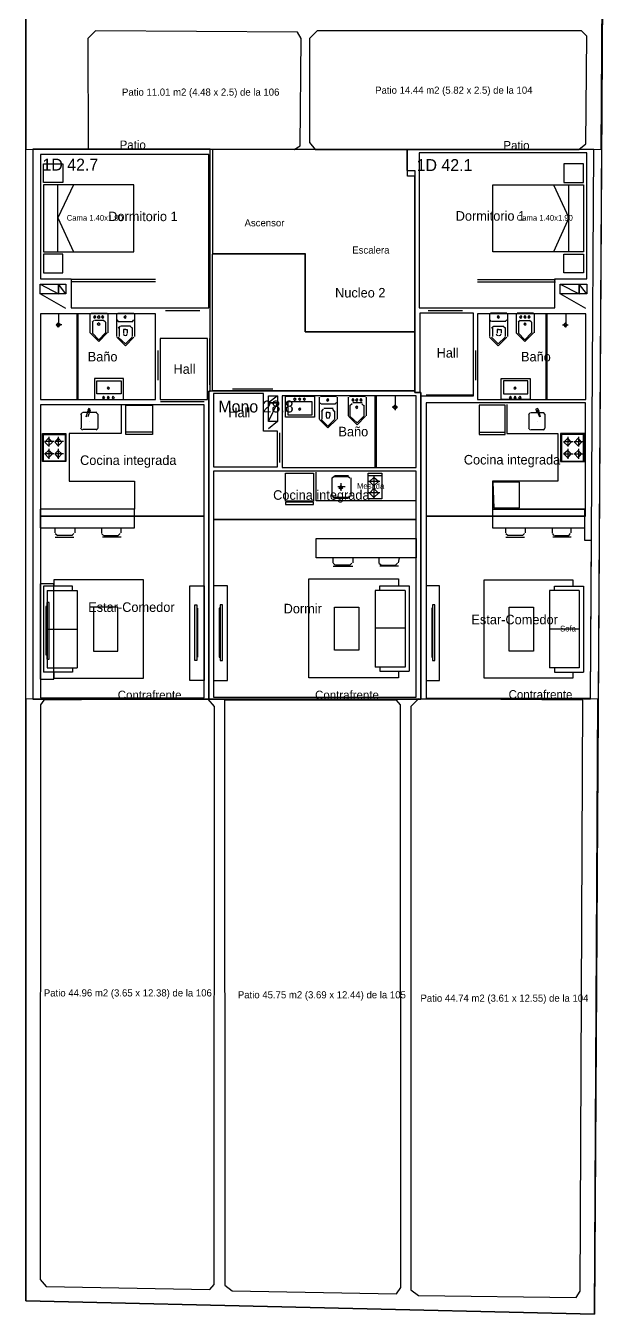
# Model space of a CAD drawing. Header units: metres. Extents: x 0 to 161, y 0 to 49.
# Drawn here: x 0 to 12.22, y 0 to 27 of the extents above; entities that cross this region are included whole.
import ezdxf

# ---------------------------------------------------------------- set-up
doc = ezdxf.new("R2010")
doc.units = ezdxf.units.M
for name, color, linetype in [('Trazo_Cotas', 9, 'Continuous'), ('Trazo_Entrada', 1, 'Continuous'), ('Trazo_Equipamiento', 8, 'Continuous'), ('Trazo_Estancias', 3, 'Continuous'), ('Trazo_Fachada', 30, 'Continuous'), ('Trazo_Medianeras', 8, 'Continuous'), ('Trazo_Nucleos', 252, 'Continuous'), ('Trazo_Pasillo', 9, 'Continuous'), ('Trazo_Patios', 3, 'Continuous'), ('Trazo_Puertas', 1, 'Continuous'), ('Trazo_Terreno', 7, 'Continuous'), ('Trazo_Unidad', 7, 'Continuous'), ('Trazo_Ventanas', 5, 'Continuous')]:
    doc.layers.add(name, color=color, linetype=linetype)

msp = doc.modelspace()

# ---------------------------------------------------------------- linework, layer by layer
at = {"layer": 'Trazo_Cotas'}
for points in [[(1.46, 26.9), (1.3, 26.74), (1.31, 24.43), (5.63, 24.41), (5.76, 24.49), (5.78, 26.74), (5.7, 26.87)], [(6.11, 26.9), (5.95, 26.74), (5.95, 24.56), (6.07, 24.41), (11.6, 24.41), (11.75, 24.53), (11.77, 26.79), (11.66, 26.9)], [(3.55, 12.9), (0.38, 12.87), (0.31, 12.77), (0.3, 0.73), (0.43, 0.58), (3.86, 0.52), (3.95, 0.62), (3.96, 12.74), (3.83, 12.89)], [(4.17, 12.87), (4.18, 0.61), (4.33, 0.49), (7.78, 0.43), (7.87, 0.56), (7.86, 12.77), (7.78, 12.87)], [(8.24, 12.9), (8.08, 12.74), (8.08, 0.51), (8.24, 0.39), (11.55, 0.35), (11.63, 0.48), (11.69, 12.87)]]:
    msp.add_lwpolyline(points, close=True, dxfattribs=at)
at = {"layer": 'Trazo_Entrada'}
for p, q in [((3.86, 19.48), (3.86, 20.45)), ((8.17, 19.48), (8.17, 20.5)), ((5.18, 19.39), (4.34, 19.39))]:
    msp.add_line(p, q, dxfattribs=at)
at = {"layer": 'Trazo_Equipamiento', "color": 9}
for p, q in [((0.67, 22.27), (0.67, 23.67)), ((11.39, 22.27), (11.39, 23.67)), ((0.78, 22.22), (0.37, 22.22)), ((11.29, 22.22), (11.7, 22.22)), ((2.72, 21.69), (0.95, 21.69)), ((2.72, 21.64), (0.95, 21.64)), ((9.48, 21.69), (11.11, 21.69)), ((9.48, 21.64), (11.11, 21.64)), ((0.84, 21.08), (0.3, 21.39)), ((0.84, 21.39), (0.69, 21.59)), ((11.75, 21.08), (11.21, 21.39)), ((11.77, 21.39), (11.61, 21.59)), ((5.28, 19.25), (5.09, 19.1)), ((5.28, 18.71), (5.09, 18.56)), ((0.62, 16.38), (0.62, 16.48)), ((1.03, 16.48), (1.03, 16.38)), ((1.59, 16.48), (1.59, 16.38)), ((2, 16.38), (2, 16.48)), ((10.07, 16.38), (10.07, 16.48)), ((10.48, 16.48), (10.48, 16.38)), ((11.04, 16.48), (11.04, 16.38)), ((11.44, 16.38), (11.44, 16.48)), ((0.62, 16.36), (0.67, 16.32)), ((0.62, 16.29), (1.01, 16.29)), ((0.98, 16.32), (0.67, 16.32)), ((0.97, 16.32), (1.01, 16.36)), ((1.59, 16.36), (1.63, 16.32)), ((2, 16.29), (1.61, 16.29)), ((1.64, 16.32), (1.94, 16.32)), ((1.94, 16.32), (1.98, 16.36)), ((10.07, 16.36), (10.12, 16.32)), ((10.07, 16.29), (10.46, 16.29)), ((10.43, 16.32), (10.12, 16.32)), ((10.42, 16.32), (10.46, 16.36)), ((11.04, 16.36), (11.08, 16.32)), ((11.44, 16.29), (11.06, 16.29)), ((11.09, 16.32), (11.39, 16.32)), ((11.39, 16.32), (11.43, 16.36)), ((6.45, 15.75), (6.45, 15.85)), ((6.45, 15.74), (6.49, 15.7)), ((6.45, 15.68), (6.86, 15.68)), ((6.8, 15.7), (6.5, 15.7)), ((6.8, 15.7), (6.84, 15.74)), ((6.86, 15.85), (6.86, 15.75)), ((7.41, 15.85), (7.41, 15.75)), ((7.41, 15.74), (7.46, 15.7)), ((7.82, 15.68), (7.43, 15.68)), ((7.47, 15.7), (7.77, 15.7)), ((7.76, 15.7), (7.8, 15.74)), ((7.82, 15.75), (7.84, 15.85)), ((0.45, 15.17), (0.45, 13.55)), ((0.45, 15.17), (1.08, 15.17)), ((1.08, 15.17), (1.08, 13.55)), ((7.33, 15.17), (7.33, 13.56)), ((7.96, 15.17), (7.33, 15.17)), ((7.96, 15.17), (7.96, 13.56)), ((10.99, 15.17), (10.99, 13.55)), ((11.61, 15.17), (10.99, 15.17)), ((11.61, 15.17), (11.61, 13.55)), ((0.45, 14.36), (1.08, 14.36)), ((7.96, 14.38), (7.33, 14.38)), ((11.61, 14.36), (10.99, 14.36)), ((0.45, 13.55), (1.08, 13.55)), ((0.98, 13.55), (0.98, 13.46)), ((7.96, 13.56), (7.33, 13.56)), ((7.43, 13.56), (7.43, 13.48)), ((11.61, 13.55), (10.99, 13.55)), ((11.09, 13.55), (11.09, 13.46)), ((0.98, 13.46), (0.37, 13.46)), ((7.43, 13.48), (8.04, 13.48)), ((11.09, 13.46), (11.7, 13.46))]:
    msp.add_line(p, q, dxfattribs=at)
at = {"layer": 'Trazo_Equipamiento', "color": 8}
for p, q in [((0.69, 20.98), (0.69, 20.69)), ((1.08, 19.17), (1.08, 20.98)), ((1.1, 19.17), (1.1, 20.98)), ((1.37, 20.98), (1.71, 20.98)), ((1.37, 20.96), (1.37, 20.96)), ((1.43, 20.83), (1.39, 20.79)), ((1.64, 20.83), (1.44, 20.83)), ((1.67, 20.79), (1.63, 20.83)), ((1.71, 20.96), (1.71, 20.96)), ((1.72, 20.93), (1.72, 20.93)), ((1.91, 20.84), (1.94, 20.81)), ((1.93, 20.98), (2.27, 20.98)), ((1.93, 20.96), (1.93, 20.96)), ((1.94, 20.81), (2.25, 20.81)), ((2.24, 20.81), (2.27, 20.84)), ((2.27, 20.96), (2.27, 20.96)), ((2.28, 20.96), (2.28, 20.78)), ((2.28, 20.85), (2.28, 20.85)), ((9.73, 20.96), (9.73, 20.78)), ((9.73, 20.85), (9.73, 20.85)), ((9.73, 20.84), (9.76, 20.81)), ((10.09, 20.98), (9.75, 20.98)), ((9.75, 20.96), (9.75, 20.96)), ((10.07, 20.81), (9.77, 20.81)), ((10.06, 20.81), (10.09, 20.84)), ((10.09, 20.96), (10.09, 20.96)), ((10.29, 20.93), (10.29, 20.93)), ((10.65, 20.98), (10.31, 20.98)), ((10.31, 20.96), (10.31, 20.96)), ((10.37, 20.83), (10.33, 20.79)), ((10.38, 20.83), (10.58, 20.83)), ((10.61, 20.79), (10.57, 20.83)), ((10.65, 20.96), (10.65, 20.96)), ((10.92, 19.17), (10.92, 20.98)), ((10.94, 19.17), (10.94, 20.98)), ((11.33, 20.98), (11.33, 20.69)), ((0.76, 20.74), (0.64, 20.74)), ((1.35, 20.57), (1.35, 20.57)), ((1.4, 20.79), (1.4, 20.57)), ((1.67, 20.79), (1.67, 20.57)), ((1.72, 20.57), (1.72, 20.57)), ((1.99, 20.71), (1.94, 20.67)), ((1.96, 20.68), (1.96, 20.49)), ((2.2, 20.71), (2, 20.71)), ((2.1, 20.64), (2.13, 20.64)), ((2.13, 20.64), (2.13, 20.56)), ((2.23, 20.67), (2.19, 20.71)), ((2.23, 20.68), (2.23, 20.49)), ((2.28, 20.78), (2.28, 20.49)), ((9.73, 20.78), (9.73, 20.49)), ((9.81, 20.71), (9.77, 20.67)), ((9.79, 20.68), (9.79, 20.49)), ((9.82, 20.71), (10.02, 20.71)), ((9.92, 20.64), (9.89, 20.64)), ((9.89, 20.64), (9.89, 20.56)), ((10.06, 20.67), (10.01, 20.71)), ((10.06, 20.68), (10.06, 20.49)), ((10.29, 20.57), (10.29, 20.57)), ((10.34, 20.79), (10.34, 20.57)), ((10.61, 20.79), (10.61, 20.57)), ((10.67, 20.57), (10.67, 20.57)), ((11.26, 20.74), (11.38, 20.74)), ((6.18, 19.24), (6.52, 19.24)), ((6.18, 19.22), (6.18, 19.22)), ((6.52, 19.22), (6.52, 19.22)), ((6.53, 19.22), (6.53, 19.03)), ((6.79, 19.24), (7.13, 19.24)), ((6.79, 19.22), (6.79, 19.22)), ((7.13, 19.22), (7.13, 19.22)), ((7.14, 19.19), (7.14, 19.19)), ((7.33, 17.75), (7.33, 19.25)), ((7.36, 17.75), (7.36, 19.25)), ((7.75, 19.25), (7.75, 18.95)), ((1.27, 18.81), (1.32, 18.97)), ((1.3, 18.92), (1.32, 18.97)), ((1.35, 18.95), (1.3, 18.81)), ((1.3, 18.95), (1.31, 18.94)), ((1.3, 18.95), (1.3, 18.95)), ((1.3, 18.95), (1.3, 18.95)), ((1.32, 18.9), (1.35, 18.95)), ((1.33, 18.93), (1.34, 18.93)), ((1.34, 18.93), (1.35, 18.97)), ((6.16, 19.11), (6.19, 19.08)), ((6.2, 19.08), (6.5, 19.08)), ((6.24, 18.97), (6.2, 18.92)), ((6.21, 18.93), (6.21, 18.76)), ((6.45, 18.98), (6.25, 18.98)), ((6.48, 18.92), (6.44, 18.97)), ((6.48, 18.93), (6.48, 18.76)), ((6.49, 19.08), (6.52, 19.11)), ((6.53, 19.12), (6.53, 19.12)), ((6.53, 19.03), (6.53, 18.76)), ((6.85, 19.08), (6.8, 19.04)), ((6.8, 19.05), (6.8, 18.83)), ((7.06, 19.1), (6.86, 19.1)), ((7.09, 19.04), (7.05, 19.08)), ((7.09, 19.05), (7.09, 18.83)), ((7.69, 19.02), (7.8, 19.02)), ((10.7, 18.97), (10.71, 18.93)), ((10.71, 18.93), (10.72, 18.93)), ((10.72, 18.95), (10.78, 18.81)), ((10.75, 18.9), (10.73, 18.95)), ((10.77, 18.92), (10.75, 18.97)), ((10.8, 18.81), (10.75, 18.97)), ((10.75, 18.94), (10.75, 18.95)), ((10.75, 18.95), (10.75, 18.95)), ((10.75, 18.95), (10.75, 18.95)), ((1.19, 18.9), (1.15, 18.86)), ((1.17, 18.58), (1.17, 18.86)), ((1.3, 18.9), (1.2, 18.9)), ((1.28, 18.81), (1.28, 18.81)), ((1.47, 18.9), (1.3, 18.9)), ((1.32, 18.9), (1.32, 18.9)), ((1.34, 18.71), (1.34, 18.71)), ((1.49, 18.9), (1.47, 18.9)), ((1.52, 18.86), (1.48, 18.9)), ((1.52, 18.58), (1.52, 18.86)), ((6.35, 18.9), (6.38, 18.9)), ((6.38, 18.9), (6.38, 18.83)), ((6.77, 18.83), (6.77, 18.83)), ((7.14, 18.83), (7.14, 18.83)), ((10.59, 18.9), (10.55, 18.86)), ((10.56, 18.58), (10.56, 18.86)), ((10.6, 18.9), (10.6, 18.9)), ((10.6, 18.9), (10.78, 18.9)), ((10.73, 18.71), (10.73, 18.71)), ((10.75, 18.9), (10.75, 18.9)), ((10.78, 18.9), (10.87, 18.9)), ((10.8, 18.81), (10.8, 18.81)), ((10.9, 18.86), (10.86, 18.9)), ((10.9, 18.58), (10.9, 18.86)), ((0.49, 18.19), (0.49, 18.39)), ((0.69, 18.19), (0.69, 18.39)), ((0.84, 18.46), (0.84, 17.87)), ((1.15, 18.57), (1.19, 18.53)), ((1.49, 18.54), (1.2, 18.54)), ((1.48, 18.53), (1.52, 18.57)), ((2.66, 18.49), (2.1, 18.49)), ((9.51, 18.49), (10.06, 18.49)), ((10.55, 18.57), (10.59, 18.53)), ((10.6, 18.54), (10.87, 18.54)), ((10.86, 18.53), (10.9, 18.57)), ((11.22, 18.46), (11.22, 17.87)), ((11.38, 18.19), (11.38, 18.39)), ((11.6, 18.19), (11.6, 18.39)), ((0.59, 18.29), (0.39, 18.29)), ((0.49, 17.93), (0.49, 18.14)), ((0.79, 18.29), (0.61, 18.29)), ((0.69, 17.93), (0.69, 18.14)), ((11.28, 18.29), (11.48, 18.29)), ((11.38, 17.93), (11.38, 18.14)), ((11.5, 18.29), (11.68, 18.29)), ((11.6, 17.93), (11.6, 18.14)), ((0.59, 18.03), (0.39, 18.03)), ((0.79, 18.03), (0.61, 18.03)), ((11.28, 18.03), (11.48, 18.03)), ((11.5, 18.03), (11.68, 18.03)), ((6.47, 17.56), (6.43, 17.52)), ((6.47, 17.56), (6.43, 17.52)), ((6.48, 17.58), (6.77, 17.58)), ((6.48, 17.56), (6.77, 17.56)), ((6.8, 17.52), (6.76, 17.56)), ((6.8, 17.52), (6.76, 17.56)), ((7.18, 17.58), (7.47, 17.58)), ((6.43, 17.15), (6.43, 17.53)), ((6.43, 17.15), (6.43, 17.53)), ((6.7, 17.34), (6.55, 17.34)), ((6.62, 17.26), (6.62, 17.42)), ((6.82, 17.53), (6.82, 17.15)), ((6.82, 17.53), (6.82, 17.15)), ((7.19, 17.46), (7.43, 17.46)), ((6.04, 17.02), (5.81, 17.02)), ((6.43, 17.15), (6.47, 17.1)), ((6.43, 17.15), (6.47, 17.1)), ((6.77, 17.12), (6.48, 17.12)), ((6.77, 17.1), (6.48, 17.1)), ((6.76, 17.1), (6.8, 17.15)), ((6.76, 17.1), (6.8, 17.15)), ((7.19, 17.22), (7.43, 17.22))]:
    msp.add_line(p, q, dxfattribs=at)
at = {"layer": 'Trazo_Equipamiento', "color": 9}
for points in [[(0.37, 24.11), (0.78, 24.11), (0.78, 23.72), (0.37, 23.72)], [(11.7, 24.11), (11.29, 24.11), (11.29, 23.72), (11.7, 23.72)], [(0.37, 22.27), (2.27, 22.27), (2.27, 23.67), (0.37, 23.67)], [(11.7, 22.27), (9.8, 22.27), (9.8, 23.67), (11.7, 23.67)], [(5.09, 19.1), (5.28, 19.1), (5.28, 18.71), (5.09, 18.71)], [(2.28, 16.87), (0.3, 16.87), (0.3, 16.48), (2.28, 16.48)], [(11.73, 16.87), (9.79, 16.87), (9.79, 16.48), (11.73, 16.48)], [(8.19, 15.85), (6.09, 15.85), (6.09, 16.26), (8.19, 16.26)], [(0.3, 13.31), (0.59, 13.31), (0.59, 15.31), (0.3, 15.31)], [(3.74, 13.28), (3.44, 13.28), (3.44, 15.27), (3.74, 15.27)], [(3.94, 13.28), (4.23, 13.28), (4.23, 15.27), (3.94, 15.27)], [(8.4, 13.28), (8.68, 13.28), (8.68, 15.27), (8.4, 15.27)], [(0.44, 13.73), (0.49, 13.73), (0.49, 14.92), (0.44, 14.92)], [(3.59, 13.7), (3.55, 13.7), (3.55, 14.87), (3.59, 14.87)], [(4.08, 13.7), (4.13, 13.7), (4.13, 14.87), (4.08, 14.87)], [(8.53, 13.7), (8.58, 13.7), (8.58, 14.87), (8.53, 14.87)], [(1.42, 13.9), (1.93, 13.9), (1.93, 14.82), (1.42, 14.82)], [(6.99, 13.92), (6.48, 13.92), (6.48, 14.82), (6.99, 14.82)], [(10.65, 13.9), (10.14, 13.9), (10.14, 14.82), (10.65, 14.82)]]:
    msp.add_lwpolyline(points, close=True, dxfattribs=at)
for points in [[(1, 23.67), (0.67, 22.98), (1, 22.27)], [(11.07, 23.67), (11.39, 22.98), (11.07, 22.27)], [(0.37, 22.22), (0.37, 21.83), (0.78, 21.83), (0.78, 22.22)], [(11.7, 22.22), (11.7, 21.83), (11.29, 21.83), (11.29, 22.22)], [(0.3, 21.59), (0.69, 21.59), (0.69, 21.39), (0.3, 21.39), (0.3, 21.59), (0.69, 21.39), (0.69, 21.59), (0.84, 21.59), (0.84, 21.39), (0.69, 21.39)], [(11.21, 21.59), (11.61, 21.59), (11.61, 21.39), (11.21, 21.39), (11.21, 21.59), (11.61, 21.39), (11.61, 21.59), (11.77, 21.59), (11.77, 21.39), (11.61, 21.39)], [(5.09, 18.71), (5.28, 19.1), (5.09, 19.1), (5.09, 19.25), (5.28, 19.25), (5.28, 19.1)], [(5.94, 15.22), (5.94, 15.41), (7.82, 15.41), (7.82, 15.27)], [(0.98, 15.17), (0.98, 15.26), (0.37, 15.26), (0.37, 13.46)], [(2.47, 15.21), (2.47, 15.39), (0.59, 15.39), (0.59, 15.26)], [(0.59, 13.46), (0.59, 13.33), (2.47, 13.33), (2.47, 15.21)], [(7.82, 13.48), (7.82, 13.34), (5.94, 13.34), (5.94, 15.31)], [(7.43, 15.17), (7.43, 15.27), (8.04, 15.27), (8.04, 13.48)], [(9.62, 15.21), (9.62, 15.39), (11.48, 15.39), (11.48, 15.26)], [(11.48, 13.46), (11.48, 13.33), (9.62, 13.33), (9.62, 15.29)], [(11.09, 15.17), (11.09, 15.26), (11.7, 15.26), (11.7, 13.46)], [(0.44, 14.83), (0.42, 14.83), (0.42, 13.82), (0.44, 13.82)], [(3.59, 14.8), (3.6, 14.8), (3.6, 13.77), (3.59, 13.77)], [(4.08, 14.8), (4.06, 14.8), (4.06, 13.77), (4.08, 13.77)], [(8.53, 14.8), (8.52, 14.8), (8.52, 13.77), (8.53, 13.77)]]:
    msp.add_lwpolyline(points, dxfattribs=at)
at = {"layer": 'Trazo_Equipamiento', "color": 8}
for points in [[(1.35, 20.57), (1.35, 20.9), (1.35, 20.96)], [(1.72, 20.96), (1.72, 20.85), (1.72, 20.57)], [(1.91, 20.49), (1.91, 20.81), (1.91, 20.96)], [(10.11, 20.49), (10.11, 20.81), (10.11, 20.96)], [(10.29, 20.96), (10.29, 20.85), (10.29, 20.57)], [(10.67, 20.57), (10.67, 20.9), (10.67, 20.96)], [(1.35, 20.57), (1.53, 20.39), (1.71, 20.57)], [(1.39, 20.57), (1.53, 20.42), (1.67, 20.57)], [(2.1, 20.64), (2.05, 20.64), (2.05, 20.56)], [(2.05, 20.55), (2.06, 20.52), (2.09, 20.51)], [(2.09, 20.51), (2.12, 20.52), (2.13, 20.55)], [(9.87, 20.55), (9.88, 20.52), (9.92, 20.51)], [(9.92, 20.64), (9.97, 20.64), (9.97, 20.56)], [(9.93, 20.51), (9.96, 20.52), (9.97, 20.55)], [(10.29, 20.57), (10.47, 20.39), (10.65, 20.57)], [(10.33, 20.57), (10.47, 20.42), (10.61, 20.57)], [(1.91, 20.48), (2.09, 20.3), (2.27, 20.48)], [(1.94, 20.48), (2.09, 20.34), (2.23, 20.48)], [(9.73, 20.48), (9.91, 20.3), (10.09, 20.48)], [(9.77, 20.48), (9.91, 20.34), (10.06, 20.48)], [(6.16, 18.76), (6.16, 19.08), (6.16, 19.22)], [(6.77, 18.83), (6.77, 19.15), (6.77, 19.22)], [(7.14, 19.22), (7.14, 19.12), (7.14, 18.83)], [(2, 19.07), (2, 18.46), (0.91, 18.46), (0.91, 17.46), (2.28, 17.46), (2.28, 16.87), (0.3, 16.87)], [(1.35, 18.97), (1.32, 18.98), (1.3, 18.95)], [(10.09, 19.07), (10.09, 18.46), (11.16, 18.46), (11.16, 17.46), (9.79, 17.46), (9.79, 16.87), (11.73, 16.87)], [(10.75, 18.95), (10.74, 18.98), (10.7, 18.97)], [(6.16, 18.75), (6.34, 18.58), (6.52, 18.75)], [(6.2, 18.75), (6.34, 18.61), (6.48, 18.75)], [(6.35, 18.9), (6.3, 18.9), (6.3, 18.83)], [(6.3, 18.82), (6.31, 18.79), (6.34, 18.78)], [(6.34, 18.78), (6.37, 18.79), (6.38, 18.82)], [(6.77, 18.82), (6.95, 18.64), (7.13, 18.82)], [(6.8, 18.82), (6.95, 18.68), (7.09, 18.82)], [(8.19, 17.05), (6.09, 17.05), (6.09, 17.65)], [(7.31, 17.1), (7.31, 17.34), (7.31, 17.58)], [(5.81, 17.02), (5.45, 17.02), (5.45, 16.97), (6.04, 16.97), (6.04, 17.02)]]:
    msp.add_lwpolyline(points, dxfattribs=at)
for points in [[(1.42, 20.9), (1.45, 20.88), (1.47, 20.9), (1.45, 20.93)], [(1.5, 20.9), (1.53, 20.88), (1.56, 20.9), (1.53, 20.93)], [(1.59, 20.9), (1.61, 20.88), (1.64, 20.9), (1.61, 20.93)], [(2.06, 20.9), (2.09, 20.88), (2.11, 20.9), (2.09, 20.93)], [(9.94, 20.9), (9.91, 20.93), (9.89, 20.9), (9.91, 20.88)], [(10.41, 20.9), (10.39, 20.93), (10.36, 20.9), (10.39, 20.88)], [(10.5, 20.9), (10.47, 20.93), (10.45, 20.9), (10.47, 20.88)], [(10.58, 20.9), (10.56, 20.93), (10.53, 20.9), (10.56, 20.88)], [(0.68, 20.69), (0.73, 20.74), (0.68, 20.78), (0.64, 20.74)], [(1.5, 20.75), (1.53, 20.73), (1.56, 20.75), (1.53, 20.78)], [(10.5, 20.75), (10.47, 20.78), (10.45, 20.75), (10.47, 20.73)], [(11.32, 20.69), (11.36, 20.74), (11.32, 20.78), (11.28, 20.74)], [(1.44, 19.17), (2.05, 19.17), (2.05, 19.61), (1.44, 19.61)], [(1.49, 19.56), (2, 19.56), (2, 19.29), (1.49, 19.29)], [(10.58, 19.17), (9.97, 19.17), (9.97, 19.61), (10.58, 19.61)], [(10.53, 19.56), (10.02, 19.56), (10.02, 19.29), (10.53, 19.29)], [(1.66, 19.21), (1.63, 19.24), (1.61, 19.21), (1.63, 19.19)], [(1.76, 19.41), (1.73, 19.44), (1.71, 19.41), (1.73, 19.39)], [(1.76, 19.21), (1.73, 19.24), (1.71, 19.21), (1.73, 19.19)], [(1.86, 19.21), (1.83, 19.24), (1.81, 19.21), (1.83, 19.19)], [(5.45, 19.24), (6.06, 19.24), (6.06, 18.8), (5.45, 18.8)], [(5.67, 19.18), (5.64, 19.2), (5.62, 19.18), (5.64, 19.15)], [(5.77, 19.18), (5.75, 19.2), (5.72, 19.18), (5.75, 19.15)], [(5.87, 19.18), (5.85, 19.2), (5.82, 19.18), (5.85, 19.15)], [(6.31, 19.16), (6.34, 19.14), (6.36, 19.16), (6.34, 19.19)], [(6.84, 19.16), (6.86, 19.14), (6.89, 19.16), (6.86, 19.19)], [(6.92, 19.16), (6.95, 19.14), (6.97, 19.16), (6.95, 19.19)], [(7.01, 19.16), (7.03, 19.14), (7.06, 19.16), (7.03, 19.19)], [(10.14, 19.21), (10.17, 19.19), (10.19, 19.21), (10.17, 19.24)], [(10.24, 19.41), (10.27, 19.39), (10.29, 19.41), (10.27, 19.44)], [(10.24, 19.21), (10.27, 19.19), (10.29, 19.21), (10.27, 19.24)], [(10.34, 19.21), (10.37, 19.19), (10.39, 19.21), (10.37, 19.24)], [(2.66, 18.44), (2.1, 18.44), (2.1, 19.05), (2.66, 19.05)], [(5.5, 18.85), (6.01, 18.85), (6.01, 19.12), (5.5, 19.12)], [(5.77, 18.97), (5.75, 19), (5.72, 18.97), (5.75, 18.95)], [(6.92, 19.01), (6.95, 18.98), (6.97, 19.01), (6.95, 19.03)], [(7.74, 18.97), (7.79, 19.01), (7.74, 19.05), (7.7, 19.01)], [(9.51, 18.44), (10.06, 18.44), (10.06, 19.05), (9.51, 19.05)], [(0.84, 17.87), (0.35, 17.87), (0.35, 18.46), (0.84, 18.46)], [(0.37, 18.44), (0.83, 18.44), (0.83, 17.88), (0.37, 17.88)], [(11.22, 17.87), (11.72, 17.87), (11.72, 18.46), (11.22, 18.46)], [(11.7, 18.44), (11.24, 18.44), (11.24, 17.88), (11.7, 17.88)], [(0.48, 18.2), (0.56, 18.28), (0.48, 18.36), (0.4, 18.28)], [(0.48, 17.95), (0.56, 18.03), (0.48, 18.1), (0.4, 18.03)], [(0.68, 18.2), (0.76, 18.28), (0.68, 18.36), (0.61, 18.28)], [(0.68, 17.95), (0.76, 18.03), (0.68, 18.1), (0.61, 18.03)], [(11.37, 18.2), (11.44, 18.28), (11.37, 18.36), (11.29, 18.28)], [(11.37, 17.95), (11.44, 18.03), (11.37, 18.1), (11.29, 18.03)], [(11.59, 18.2), (11.66, 18.28), (11.59, 18.36), (11.51, 18.28)], [(11.59, 17.95), (11.66, 18.03), (11.59, 18.1), (11.51, 18.03)], [(6.04, 17.04), (5.45, 17.04), (5.45, 17.63), (6.04, 17.63)], [(7.18, 17.63), (7.47, 17.63), (7.47, 17.09), (7.18, 17.09)], [(6.61, 17.29), (6.65, 17.33), (6.61, 17.37), (6.57, 17.33)], [(6.61, 17.31), (6.64, 17.33), (6.61, 17.36), (6.58, 17.33)], [(7.3, 17.36), (7.4, 17.45), (7.3, 17.54), (7.21, 17.45)], [(7.3, 17.12), (7.4, 17.21), (7.3, 17.31), (7.21, 17.21)], [(9.8, 17.44), (9.82, 16.9), (10.36, 16.9), (10.36, 17.44)]]:
    msp.add_lwpolyline(points, close=True, dxfattribs=at)
at = {"layer": 'Trazo_Estancias', "color": 5}
for points in [[(0.31, 24.31), (0.31, 21.7), (0.95, 21.7), (0.95, 21.09), (3.84, 21.09), (3.84, 24.31)], [(8.25, 24.34), (8.25, 21.09), (11.1, 21.09), (11.1, 21.7), (11.77, 21.7), (11.77, 24.34)], [(3.94, 16.66), (3.94, 12.93), (8.19, 12.93), (8.19, 16.66)]]:
    msp.add_lwpolyline(points, close=True, dxfattribs=at)
at = {"layer": 'Trazo_Estancias', "color": 4}
for points in [[(0.31, 20.97), (0.31, 19.17), (2.72, 19.17), (2.72, 20.97)], [(9.48, 20.97), (9.48, 19.17), (11.75, 19.17), (11.75, 20.97)], [(5.38, 19.25), (5.38, 17.75), (8.19, 17.75), (8.19, 19.25)]]:
    msp.add_lwpolyline(points, close=True, dxfattribs=at)
at = {"layer": 'Trazo_Estancias', "color": 8}
for points in [[(8.27, 20.98), (8.27, 19.32), (8.29, 19.32), (8.29, 19.25), (9.39, 19.25), (9.39, 20.98)], [(2.82, 20.45), (2.82, 19.17), (3.81, 19.17), (3.81, 20.45)], [(3.94, 19.3), (3.94, 17.76), (5.28, 17.76), (5.28, 18.51), (4.99, 18.51), (4.99, 19.3)]]:
    msp.add_lwpolyline(points, close=True, dxfattribs=at)
at = {"layer": 'Trazo_Estancias', "color": 30}
for points in [[(0.31, 19.06), (0.31, 16.73), (3.74, 16.73), (3.74, 19.06)], [(8.4, 19.1), (8.4, 16.73), (11.74, 16.73), (11.74, 19.1)], [(3.94, 17.67), (3.94, 16.66), (8.19, 16.66), (8.19, 17.67)]]:
    msp.add_lwpolyline(points, close=True, dxfattribs=at)
at = {"layer": 'Trazo_Estancias', "color": 2}
for points in [[(0.31, 16.73), (0.31, 12.92), (3.74, 12.92), (3.74, 16.73)], [(8.4, 16.73), (8.4, 12.91), (11.85, 12.91), (11.87, 16.22), (11.73, 16.22), (11.73, 16.73)]]:
    msp.add_lwpolyline(points, close=True, dxfattribs=at)
at = {"layer": 'Trazo_Fachada'}
for p, q in [((3.8, 24.42), (0.15, 24.42)), ((11.92, 24.41), (8.12, 24.41)), ((0.15, 12.89), (3.72, 12.89)), ((3.96, 12.89), (8.17, 12.89)), ((8.41, 12.9), (11.85, 12.9))]:
    msp.add_line(p, q, dxfattribs=at)
at = {"layer": 'Trazo_Medianeras'}
for p, q in [((0, 0.28), (0, 48.32)), ((12.22, 48.04), (11.93, 0)), ((0.15, 24.42), (0.15, 12.89)), ((11.85, 12.9), (11.92, 24.41)), ((11.93, 0), (0, 0.28))]:
    msp.add_line(p, q, dxfattribs=at)
at = {"layer": 'Trazo_Nucleos'}
msp.add_lwpolyline([(3.92, 22.23), (5.86, 22.23), (5.86, 20.59), (8.16, 20.59), (8.16, 23.85), (8.01, 23.85), (8.01, 23.97), (8, 23.97), (8, 24.41), (3.92, 24.41)], close=True, dxfattribs=at)
at = {"layer": 'Trazo_Pasillo'}
msp.add_lwpolyline([(3.91, 19.36), (8.16, 19.36), (8.16, 20.59), (5.86, 20.59), (5.86, 22.22), (3.91, 22.22)], close=True, dxfattribs=at)
at = {"layer": 'Trazo_Patios'}
for points in [[(12.12, 31.81), (0, 31.81), (0, 24.42), (12.07, 24.41)], [(12, 12.9), (0, 12.89), (0, 0.28), (11.93, 0)]]:
    msp.add_lwpolyline(points, close=True, dxfattribs=at)
at = {"layer": 'Trazo_Puertas'}
for p, q in [((3.65, 21.03), (2.93, 21.03)), ((9.16, 21.03), (8.44, 21.03)), ((2.78, 19.58), (2.78, 20.2)), ((9.44, 19.58), (9.44, 20.2)), ((9.39, 19.26), (8.4, 19.26)), ((3.74, 19.12), (2.83, 19.12)), ((5.33, 17.85), (5.33, 18.47))]:
    msp.add_line(p, q, dxfattribs=at)
at = {"layer": 'Trazo_Terreno'}
msp.add_lwpolyline([(11.93, 0), (0, 0.28), (0, 48.32), (12.22, 48.04)], close=True, dxfattribs=at)
at = {"layer": 'Trazo_Unidad'}
for points in [[(0.15, 12.89), (3.84, 12.89), (3.84, 19.35), (3.87, 19.35), (3.87, 24.42), (0.15, 24.42)], [(8, 24.41), (8, 23.97), (8.16, 23.97), (8.16, 19.32), (8.29, 19.32), (8.29, 12.9), (11.85, 12.9), (11.92, 24.41)], [(3.84, 12.89), (8.29, 12.89), (8.29, 19.32), (8.16, 19.32), (8.16, 19.35), (3.84, 19.35)]]:
    msp.add_lwpolyline(points, close=True, dxfattribs=at)
at = {"layer": 'Trazo_Ventanas'}
for p, q in [((3.3, 24.42), (1.35, 24.42)), ((11.17, 24.41), (8.72, 24.41)), ((0.9, 12.89), (3.5, 12.89)), ((4.21, 12.89), (7.71, 12.89)), ((8.41, 12.9), (11.66, 12.9))]:
    msp.add_line(p, q, dxfattribs=at)

# ---------------------------------------------------------------- texts
at = {"layer": 'Trazo_Cotas'}
for s, p in [('Patio 11.01 m2 (4.48 x 2.5) de la 106', (2.02, 25.54)), ('Patio 14.44 m2 (5.82 x 2.5) de la 104', (7.33, 25.58)), ('Patio 44.96 m2 (3.65 x 12.38) de la 106', (0.38, 6.66)), ('Patio 45.75 m2 (3.69 x 12.44) de la 105', (4.45, 6.62)), ('Patio 44.74 m2 (3.61 x 12.55) de la 104', (8.28, 6.55))]:
    msp.add_text(s, height=0.15, dxfattribs=at).set_placement(p)
at = {"layer": 'Trazo_Equipamiento', "color": 8}
for s, p in [('Cama 1.40x1.90', (0.86, 22.92)), ('Cama 1.40x1.90', (10.3, 22.92)), ('Mesada', (6.95, 17.3)), ('Sofa', (11.21, 14.31))]:
    msp.add_text(s, height=0.12, dxfattribs=at).set_placement(p)
at = {"layer": 'Trazo_Estancias', "color": 5}
for s, p in [('Dormitorio 1', (1.73, 22.91)), ('Dormitorio 1', (9.02, 22.92)), ('Dormir', (5.41, 14.69))]:
    msp.add_text(s, height=0.2, dxfattribs=at).set_placement(p)
at = {"layer": 'Trazo_Estancias', "color": 8}
for p in [(8.62, 20.05), (3.1, 19.71), (4.25, 18.8)]:
    msp.add_text('Hall', height=0.2, dxfattribs=at).set_placement(p)
at = {"layer": 'Trazo_Estancias', "color": 4}
for p in [(1.3, 19.97), (10.39, 19.97), (6.56, 18.4)]:
    msp.add_text('Baño', height=0.2, dxfattribs=at).set_placement(p)
at = {"layer": 'Trazo_Estancias', "color": 30}
for p in [(1.14, 17.8), (9.19, 17.81), (5.19, 17.07)]:
    msp.add_text('Cocina integrada', height=0.2, dxfattribs=at).set_placement(p)
at = {"layer": 'Trazo_Estancias', "color": 2}
for p in [(1.31, 14.72), (9.35, 14.46)]:
    msp.add_text('Estar-Comedor', height=0.2, dxfattribs=at).set_placement(p)
at = {"layer": 'Trazo_Fachada'}
for s, p in [('Patio', (1.97, 24.42)), ('Patio', (10.02, 24.41)), ('Contrafrente', (1.93, 12.89)), ('Contrafrente', (6.07, 12.89)), ('Contrafrente', (10.13, 12.9))]:
    msp.add_text(s, height=0.18, dxfattribs=at).set_placement(p)
at = {"layer": 'Trazo_Nucleos'}
for s, height, p in [('Ascensor', 0.15, (4.59, 22.8)), ('Escalera', 0.15, (6.85, 22.23)), ('Nucleo 2', 0.2, (6.49, 21.31))]:
    msp.add_text(s, height=height, dxfattribs=at).set_placement(p)
at = {"layer": 'Trazo_Unidad'}
for s, p in [('1D 42.7', (0.35, 23.97)), ('1D 42.1', (8.2, 23.96)), ('Mono 28.8', (4.04, 18.9))]:
    msp.add_text(s, height=0.25, dxfattribs=at).set_placement(p)

doc.saveas('drawing.dxf')
